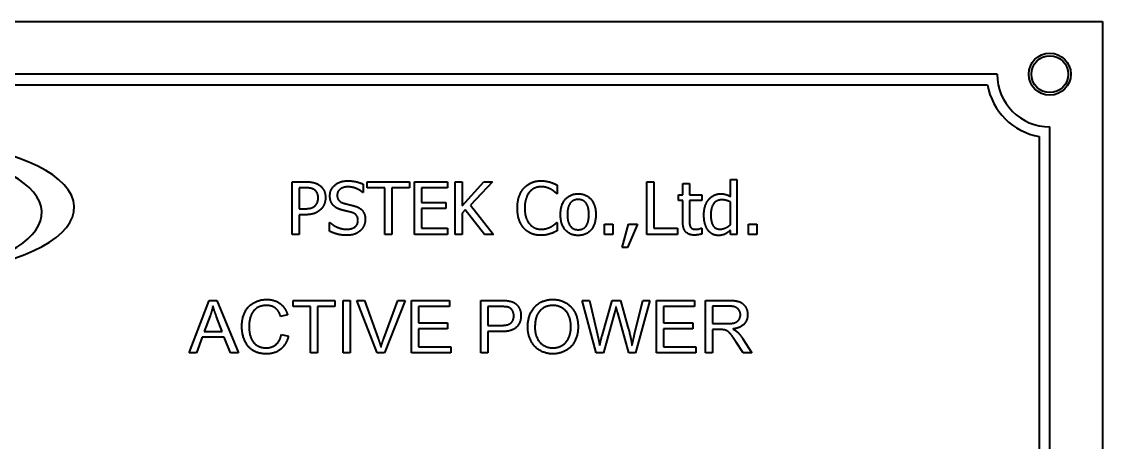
# Model space of a CAD drawing. Header units: millimetres. Extents: x 0 to 5945, y 0 to 4205.
# Drawn here: x 4362.3 to 4465, y 1523.8 to 1563.8 of the extents above; entities that cross this region are included whole.
import ezdxf

# ---------------------------------------------------------------- set-up
doc = ezdxf.new("R2010")
doc.units = ezdxf.units.MM
doc.header["$LTSCALE"] = 5
doc.layers.add('가시적인 것(ISO)', color=3, linetype='Continuous', lineweight=40)

msp = doc.modelspace()

# ---------------------------------------------------------------- linework, layer by layer
at = {"layer": '가시적인 것(ISO)'}
for p, q in [((4305.0316, 1563.8118), (4465.0316, 1563.8118)), ((4465.0316, 1563.8118), (4465.0316, 1443.8118)), ((4455.0316, 1558.8118), (4315.0316, 1558.8118)), ((4315.9477, 1557.8118), (4454.1155, 1557.8118)), ((4460.0316, 1453.8118), (4460.0316, 1553.8118)), ((4459.0316, 1552.8957), (4459.0316, 1454.7279)), ((4388.0381, 1548.5889), (4389.2941, 1548.5889)), ((4388.0381, 1543.5889), (4388.0381, 1548.5889)), ((4388.7026, 1548.0136), (4388.7026, 1546.02)), ((4389.2536, 1548.0136), (4388.7026, 1548.0136)), ((4394.7885, 1548.3539), (4394.7885, 1547.5597)), ((4395.1491, 1547.9973), (4395.1491, 1548.5889)), ((4395.1491, 1548.5889), (4399.1685, 1548.5889)), ((4396.8265, 1547.9973), (4395.1491, 1547.9973)), ((4396.8265, 1543.5889), (4396.8265, 1547.9973)), ((4399.1685, 1547.9973), (4397.4911, 1547.9973)), ((4397.4911, 1547.9973), (4397.4911, 1543.5889)), ((4399.1685, 1548.5889), (4399.1685, 1547.9973)), ((4399.675, 1543.5889), (4399.675, 1548.5889)), ((4399.675, 1548.5889), (4402.803, 1548.5889)), ((4402.803, 1547.9973), (4400.3395, 1547.9973)), ((4400.3395, 1547.9973), (4400.3395, 1546.6278)), ((4402.803, 1548.5889), (4402.803, 1547.9973)), ((4403.5324, 1543.5889), (4403.5324, 1548.5889)), ((4403.5324, 1548.5889), (4404.1969, 1548.5889)), ((4404.1969, 1548.5889), (4404.1969, 1546.2915)), ((4404.1969, 1546.2915), (4406.2471, 1548.5889)), ((4407.0575, 1548.5889), (4404.987, 1546.3563)), ((4406.2471, 1548.5889), (4407.0575, 1548.5889)), ((4413.2325, 1548.2567), (4413.2325, 1547.4544)), ((4421.7496, 1543.5889), (4421.7496, 1548.5889)), ((4421.7496, 1548.5889), (4422.4141, 1548.5889)), ((4422.4141, 1548.5889), (4422.4141, 1544.1805)), ((4425.1612, 1547.3409), (4425.1612, 1548.4187)), ((4425.1612, 1548.4187), (4425.7933, 1548.4187)), ((4425.7933, 1548.4187), (4425.7933, 1547.3409)), ((4429.675, 1547.191), (4429.675, 1548.8118)), ((4429.675, 1548.8118), (4430.3071, 1548.8118)), ((4430.3071, 1548.8118), (4430.3071, 1543.5889)), ((4394.7885, 1547.5597), (4394.7398, 1547.5597)), ((4413.2325, 1547.4544), (4413.1799, 1547.4544)), ((4424.7358, 1546.8183), (4424.7358, 1547.3409)), ((4424.7358, 1547.3409), (4425.1612, 1547.3409)), ((4425.1612, 1546.8183), (4424.7358, 1546.8183)), ((4425.1612, 1544.7396), (4425.1612, 1546.8183)), ((4425.7933, 1547.3409), (4426.9562, 1547.3409)), ((4425.7933, 1546.8183), (4425.7933, 1545.0314)), ((4426.9562, 1546.8183), (4425.7933, 1546.8183)), ((4426.9562, 1547.3409), (4426.9562, 1546.8183)), ((4388.7026, 1546.02), (4389.1564, 1546.02)), ((4400.3395, 1546.6278), (4402.6369, 1546.6278)), ((4400.3395, 1546.0362), (4400.3395, 1544.1805)), ((4402.6369, 1546.0362), (4400.3395, 1546.0362)), ((4402.6369, 1546.6278), (4402.6369, 1546.0362)), ((4404.4886, 1545.9147), (4404.1969, 1545.5865)), ((4406.316, 1543.5889), (4404.4886, 1545.9147)), ((4404.987, 1546.3563), (4407.1791, 1543.5889)), ((4429.675, 1544.5006), (4429.675, 1546.6683)), ((4389.2658, 1545.4528), (4388.7026, 1545.4528)), ((4388.7026, 1545.4528), (4388.7026, 1543.5889)), ((4404.1969, 1545.5865), (4404.1969, 1543.5889)), ((4391.5834, 1543.8888), (4391.5834, 1544.7234)), ((4391.5834, 1544.7234), (4391.6321, 1544.7234)), ((4400.3395, 1544.1805), (4402.803, 1544.1805)), ((4402.803, 1544.1805), (4402.803, 1543.5889)), ((4413.1839, 1544.7234), (4413.2325, 1544.7234)), ((4413.2325, 1544.7234), (4413.2325, 1543.9293)), ((4417.7139, 1543.5889), (4417.7139, 1544.5452)), ((4417.7139, 1544.5452), (4418.5162, 1544.5452)), ((4418.5162, 1544.5452), (4418.5162, 1543.5889)), ((4419.4076, 1542.345), (4419.9992, 1544.5452)), ((4420.8379, 1544.5452), (4419.8979, 1542.345)), ((4419.9992, 1544.5452), (4420.8379, 1544.5452)), ((4422.4141, 1544.1805), (4424.6466, 1544.1805)), ((4424.6466, 1544.1805), (4424.6466, 1543.5889)), ((4426.9197, 1544.1886), (4426.9562, 1544.1886)), ((4426.9562, 1544.1886), (4426.9562, 1543.6213)), ((4429.675, 1543.5889), (4429.675, 1543.9698)), ((4431.4011, 1543.5889), (4431.4011, 1544.5452)), ((4431.4011, 1544.5452), (4432.2034, 1544.5452)), ((4432.2034, 1544.5452), (4432.2034, 1543.5889)), ((4388.7026, 1543.5889), (4388.0381, 1543.5889)), ((4397.4911, 1543.5889), (4396.8265, 1543.5889)), ((4402.803, 1543.5889), (4399.675, 1543.5889)), ((4404.1969, 1543.5889), (4403.5324, 1543.5889)), ((4407.1791, 1543.5889), (4406.316, 1543.5889)), ((4418.5162, 1543.5889), (4417.7139, 1543.5889)), ((4424.6466, 1543.5889), (4421.7496, 1543.5889)), ((4430.3071, 1543.5889), (4429.675, 1543.5889)), ((4432.2034, 1543.5889), (4431.4011, 1543.5889)), ((4419.8979, 1542.345), (4419.4076, 1542.345)), ((4378.2385, 1532.3099), (4380.1592, 1537.3099)), ((4380.1592, 1537.3099), (4380.8757, 1537.3099)), ((4380.8757, 1537.3099), (4382.9184, 1532.3099)), ((4388.1166, 1536.7192), (4388.1166, 1537.3099)), ((4388.1166, 1537.3099), (4392.08, 1537.3099)), ((4389.7629, 1536.7192), (4388.1166, 1536.7192)), ((4389.7629, 1532.3099), (4389.7629, 1536.7192)), ((4392.08, 1536.7192), (4390.426, 1536.7192)), ((4390.426, 1536.7192), (4390.426, 1532.3099)), ((4392.08, 1537.3099), (4392.08, 1536.7192)), ((4392.8727, 1532.3099), (4392.8727, 1537.3099)), ((4392.8727, 1537.3099), (4393.5358, 1537.3099)), ((4393.5358, 1537.3099), (4393.5358, 1532.3099)), ((4396.1234, 1532.3099), (4394.1913, 1537.3099)), ((4394.1913, 1537.3099), (4394.9077, 1537.3099)), ((4394.9077, 1537.3099), (4396.2073, 1533.678)), ((4396.737, 1533.678), (4398.0899, 1537.3099)), ((4398.7644, 1537.3099), (4396.8056, 1532.3099)), ((4398.0899, 1537.3099), (4398.7644, 1537.3099)), ((4399.3742, 1532.3099), (4399.3742, 1537.3099)), ((4399.3742, 1537.3099), (4402.9946, 1537.3099)), ((4402.9946, 1536.7192), (4400.0373, 1536.7192)), ((4400.0373, 1536.7192), (4400.0373, 1535.191)), ((4402.9946, 1537.3099), (4402.9946, 1536.7192)), ((4405.9595, 1532.3099), (4405.9595, 1537.3099)), ((4405.9595, 1537.3099), (4407.846, 1537.3099)), ((4406.6227, 1536.7192), (4406.6227, 1534.9318)), ((4407.9031, 1536.7192), (4406.6227, 1536.7192)), ((4416.9275, 1532.3099), (4415.6013, 1537.3099)), ((4415.6013, 1537.3099), (4416.2797, 1537.3099)), ((4416.2797, 1537.3099), (4417.0419, 1534.0324)), ((4417.4801, 1533.9333), (4418.4291, 1537.3099)), ((4418.4291, 1537.3099), (4419.2294, 1537.3099)), ((4419.2294, 1537.3099), (4419.9458, 1534.7794)), ((4420.5823, 1534.0972), (4421.3635, 1537.3099)), ((4422.0304, 1537.3099), (4420.6661, 1532.3099)), ((4421.3635, 1537.3099), (4422.0304, 1537.3099)), ((4422.6631, 1532.3099), (4422.6631, 1537.3099)), ((4422.6631, 1537.3099), (4426.2835, 1537.3099)), ((4426.2835, 1536.7192), (4423.3262, 1536.7192)), ((4423.3262, 1536.7192), (4423.3262, 1535.191)), ((4426.2835, 1537.3099), (4426.2835, 1536.7192)), ((4427.3201, 1532.3099), (4427.3201, 1537.3099)), ((4427.3201, 1537.3099), (4429.5381, 1537.3099)), ((4427.9832, 1536.7573), (4427.9832, 1535.1033)), ((4429.5647, 1536.7573), (4427.9832, 1536.7573)), ((4380.2317, 1535.8274), (4379.6791, 1534.3602)), ((4381.3788, 1534.3602), (4380.8528, 1535.7474)), ((4387.5906, 1535.9417), (4386.939, 1535.7855)), ((4418.6653, 1536.1208), (4417.6097, 1532.3099)), ((4420.0182, 1532.3099), (4418.974, 1536.1208)), ((4400.0373, 1535.191), (4402.8079, 1535.191)), ((4400.0373, 1534.6003), (4400.0373, 1532.9006)), ((4402.8079, 1534.6003), (4400.0373, 1534.6003)), ((4402.8079, 1535.191), (4402.8079, 1534.6003)), ((4406.6227, 1534.9318), (4407.9146, 1534.9318)), ((4423.3262, 1535.191), (4426.0967, 1535.191)), ((4423.3262, 1534.6003), (4423.3262, 1532.9006)), ((4426.0967, 1534.6003), (4423.3262, 1534.6003)), ((4426.0967, 1535.191), (4426.0967, 1534.6003)), ((4427.9832, 1535.1033), (4429.4047, 1535.1033)), ((4428.7492, 1534.5317), (4427.9832, 1534.5317)), ((4427.9832, 1534.5317), (4427.9832, 1532.3099)), ((4379.4885, 1533.8228), (4378.9397, 1532.3099)), ((4381.5845, 1533.8228), (4379.4885, 1533.8228)), ((4379.6791, 1534.3602), (4381.3788, 1534.3602)), ((4382.1638, 1532.3099), (4381.5845, 1533.8228)), ((4387.0114, 1534.0667), (4387.6745, 1533.899)), ((4407.907, 1534.3411), (4406.6227, 1534.3411)), ((4406.6227, 1534.3411), (4406.6227, 1532.3099)), ((4430.8567, 1533.6704), (4431.7217, 1532.3099)), ((4400.0373, 1532.9006), (4403.1089, 1532.9006)), ((4403.1089, 1532.9006), (4403.1089, 1532.3099)), ((4423.3262, 1532.9006), (4426.3978, 1532.9006)), ((4426.3978, 1532.9006), (4426.3978, 1532.3099)), ((4430.8948, 1532.3099), (4430.2317, 1533.3503)), ((4378.9397, 1532.3099), (4378.2385, 1532.3099)), ((4382.9184, 1532.3099), (4382.1638, 1532.3099)), ((4390.426, 1532.3099), (4389.7629, 1532.3099)), ((4393.5358, 1532.3099), (4392.8727, 1532.3099)), ((4396.8056, 1532.3099), (4396.1234, 1532.3099)), ((4403.1089, 1532.3099), (4399.3742, 1532.3099)), ((4406.6227, 1532.3099), (4405.9595, 1532.3099)), ((4417.6097, 1532.3099), (4416.9275, 1532.3099)), ((4420.6661, 1532.3099), (4420.0182, 1532.3099)), ((4426.3978, 1532.3099), (4422.6631, 1532.3099)), ((4427.9832, 1532.3099), (4427.3201, 1532.3099)), ((4431.7217, 1532.3099), (4430.8948, 1532.3099))]:
    msp.add_line(p, q, dxfattribs=at)
for radius in [2, 1.75]:
    msp.add_circle((4460.0316, 1558.8118), radius, dxfattribs=at)
for radius, start, end in [(5, 180, 270), (6, 189.594068, 260.405932)]:
    msp.add_arc((4460.0316, 1558.8118), radius, start, end, dxfattribs=at)
for centre, major_axis, ratio, start_param, end_param in [((4351.2924, 1546.1461), (-16.032, 0), 0.39426006, 1.9462528, 5.83760717), ((4349.3862, 1545.644), (14.8527, 0), 0.4069905, 5.25884891, 8.86179915)]:
    msp.add_ellipse(centre, major_axis=major_axis, ratio=ratio, start_param=start_param, end_param=end_param, dxfattribs=at)
for points in [[(4390.145, 1547.8231), (4389.987, 1547.9285), (4389.5656, 1548.0136), (4389.2536, 1548.0136)], [(4389.2941, 1548.5889), (4389.7398, 1548.5889), (4390.3638, 1548.4431), (4390.6029, 1548.2769)], [(4390.6029, 1548.2769), (4390.8825, 1548.0865), (4391.1985, 1547.499), (4391.1985, 1547.0816)], [(4391.6199, 1547.2478), (4391.6199, 1547.8555), (4392.568, 1548.6781), (4393.3014, 1548.6781)], [(4393.346, 1548.1027), (4392.8841, 1548.1027), (4392.3128, 1547.6691), (4392.3128, 1547.3166)], [(4393.3014, 1548.6781), (4393.7228, 1548.6781), (4394.4684, 1548.5119), (4394.7885, 1548.3539)], [(4394.7398, 1547.5597), (4394.5008, 1547.7785), (4393.7552, 1548.1027), (4393.346, 1548.1027)], [(4409.44, 1546.0849), (4409.44, 1546.7129), (4409.7601, 1547.6448), (4410.064, 1547.9892)], [(4410.064, 1547.9892), (4410.3638, 1548.3255), (4411.1823, 1548.6781), (4411.6888, 1548.6781)], [(4411.6847, 1548.1108), (4411.3646, 1548.1108), (4410.7933, 1547.8474), (4410.5786, 1547.5962)], [(4412.6167, 1547.8717), (4412.4262, 1547.9771), (4411.9765, 1548.1108), (4411.6847, 1548.1108)], [(4411.6888, 1548.6781), (4411.94, 1548.6781), (4412.3817, 1548.6051), (4412.568, 1548.5484)], [(4412.568, 1548.5484), (4412.7301, 1548.4957), (4413.0664, 1548.3458), (4413.2325, 1548.2567)], [(4413.1799, 1547.4544), (4413.0907, 1547.5354), (4412.8152, 1547.7623), (4412.6167, 1547.8717)], [(4390.5056, 1547.0614), (4390.5056, 1547.3207), (4390.3274, 1547.7016), (4390.145, 1547.8231)], [(4390.222, 1546.3199), (4390.3719, 1546.4698), (4390.5056, 1546.8223), (4390.5056, 1547.0614)], [(4391.1985, 1547.0816), (4391.1985, 1546.7575), (4390.9676, 1546.174), (4390.7609, 1545.9714)], [(4391.9441, 1546.3442), (4391.7901, 1546.5103), (4391.6199, 1546.956), (4391.6199, 1547.2478)], [(4392.3128, 1547.3166), (4392.3128, 1547.0006), (4392.6491, 1546.6238), (4392.9651, 1546.5387)], [(4410.5786, 1547.5962), (4410.3679, 1547.3409), (4410.1329, 1546.567), (4410.1329, 1546.0849)], [(4413.5364, 1545.4649), (4413.5364, 1546.405), (4414.4603, 1547.4463), (4415.2139, 1547.4463)], [(4415.2139, 1546.9033), (4414.7236, 1546.9033), (4414.1888, 1546.1943), (4414.1888, 1545.4649)], [(4415.2139, 1547.4463), (4415.9757, 1547.4463), (4416.8873, 1546.409), (4416.8873, 1545.4649)], [(4416.235, 1545.4649), (4416.235, 1546.1943), (4415.7042, 1546.9033), (4415.2139, 1546.9033)], [(4427.1629, 1545.4366), (4427.1629, 1545.9309), (4427.4181, 1546.6521), (4427.641, 1546.9236)], [(4427.641, 1546.9236), (4427.8476, 1547.1667), (4428.427, 1547.4463), (4428.7471, 1547.4463)], [(4428.8525, 1546.8669), (4428.3663, 1546.8669), (4427.8152, 1546.1375), (4427.8152, 1545.4487)], [(4428.7471, 1547.4463), (4429.0267, 1547.4463), (4429.4441, 1547.3207), (4429.675, 1547.191)], [(4429.675, 1546.6683), (4429.44, 1546.7818), (4429.0672, 1546.8669), (4428.8525, 1546.8669)], [(4389.1564, 1546.02), (4389.5616, 1546.02), (4390.0599, 1546.1497), (4390.222, 1546.3199)], [(4390.7609, 1545.9714), (4390.5016, 1545.7161), (4389.8006, 1545.4528), (4389.2658, 1545.4528)], [(4392.7706, 1545.9025), (4392.5113, 1545.9714), (4392.1021, 1546.1781), (4391.9441, 1546.3442)], [(4393.6742, 1545.6756), (4393.4432, 1545.7405), (4393.0583, 1545.8296), (4392.7706, 1545.9025)], [(4392.9651, 1546.5387), (4393.1758, 1546.482), (4393.7877, 1546.3361), (4393.9902, 1546.2753)], [(4393.9902, 1546.2753), (4394.5048, 1546.1173), (4394.983, 1545.4811), (4394.983, 1545.0152)], [(4410.068, 1544.1562), (4409.7682, 1544.4803), (4409.44, 1545.4528), (4409.44, 1546.0849)], [(4410.1329, 1546.0849), (4410.1329, 1545.5703), (4410.38, 1544.8288), (4410.5948, 1544.5735)], [(4393.1758, 1544.0751), (4393.7269, 1544.0751), (4394.2901, 1544.533), (4394.2901, 1544.9098)], [(4394.2901, 1544.9098), (4394.2901, 1545.2097), (4393.9943, 1545.5824), (4393.6742, 1545.6756)], [(4394.983, 1545.0152), (4394.983, 1544.7194), (4394.7439, 1544.1521), (4394.5291, 1543.9536)], [(4415.2139, 1543.4836), (4414.4319, 1543.4836), (4413.5364, 1544.5492), (4413.5364, 1545.4649)], [(4414.1888, 1545.4649), (4414.1888, 1544.7559), (4414.7236, 1544.0265), (4415.2139, 1544.0265)], [(4416.8873, 1545.4649), (4416.8873, 1544.5168), (4415.9757, 1543.4836), (4415.2139, 1543.4836)], [(4415.2139, 1544.0265), (4415.7001, 1544.0265), (4416.235, 1544.7437), (4416.235, 1545.4649)], [(4425.7933, 1545.0314), (4425.7933, 1544.7478), (4425.8136, 1544.4358), (4425.8825, 1544.302)], [(4427.5478, 1543.986), (4427.3654, 1544.2332), (4427.1629, 1544.9625), (4427.1629, 1545.4366)], [(4427.8152, 1545.4487), (4427.8152, 1544.7842), (4428.2366, 1544.0832), (4428.7026, 1544.0832)], [(4393.2244, 1543.4998), (4392.6815, 1543.4998), (4391.9197, 1543.7267), (4391.5834, 1543.8888)], [(4391.6321, 1544.7234), (4391.9603, 1544.4155), (4392.7909, 1544.0751), (4393.1758, 1544.0751)], [(4394.5291, 1543.9536), (4394.2901, 1543.7348), (4393.6823, 1543.4998), (4393.2244, 1543.4998)], [(4411.6766, 1543.4998), (4411.1904, 1543.4998), (4410.3679, 1543.828), (4410.068, 1544.1562)], [(4410.5948, 1544.5735), (4410.8055, 1544.3264), (4411.3687, 1544.0751), (4411.6847, 1544.0751)], [(4411.6847, 1544.0751), (4411.9724, 1544.0751), (4412.4627, 1544.217), (4412.6531, 1544.3223)], [(4413.2325, 1543.9293), (4413.0664, 1543.8523), (4412.7747, 1543.7105), (4412.568, 1543.6456)], [(4412.6531, 1544.3223), (4412.8355, 1544.4277), (4413.1069, 1544.6465), (4413.1839, 1544.7234)], [(4426.2552, 1543.516), (4425.7406, 1543.516), (4425.1612, 1544.1035), (4425.1612, 1544.7396)], [(4425.8825, 1544.302), (4425.9392, 1544.1845), (4426.1945, 1544.067), (4426.4133, 1544.067)], [(4426.4133, 1544.067), (4426.5672, 1544.067), (4426.8549, 1544.1602), (4426.9197, 1544.1886)], [(4428.5567, 1543.4836), (4428.2488, 1543.4836), (4427.7301, 1543.7388), (4427.5478, 1543.986)], [(4428.7026, 1544.0832), (4428.9497, 1544.0832), (4429.4522, 1544.3102), (4429.675, 1544.5006)], [(4429.675, 1543.9698), (4429.5291, 1543.8482), (4429.3144, 1543.6862), (4429.1685, 1543.6173)], [(4412.568, 1543.6456), (4412.3492, 1543.5727), (4411.9765, 1543.4998), (4411.6766, 1543.4998)], [(4426.9562, 1543.6213), (4426.7779, 1543.5727), (4426.4133, 1543.516), (4426.2552, 1543.516)], [(4429.1685, 1543.6173), (4429.0348, 1543.5525), (4428.7471, 1543.4836), (4428.5567, 1543.4836)], [(4380.5022, 1536.784), (4380.4031, 1536.3038), (4380.2317, 1535.8274)], [(4380.8528, 1535.7474), (4380.6166, 1536.38), (4380.5022, 1536.784)], [(4383.2538, 1534.848), (4383.2538, 1535.6292), (4383.8521, 1536.7954), (4384.9535, 1537.3975), (4385.6166, 1537.3975)], [(4385.6013, 1536.8297), (4385.0259, 1536.8297), (4384.2484, 1536.2771), (4383.9359, 1535.3472), (4383.9359, 1534.8518)], [(4386.939, 1535.7855), (4386.7637, 1536.3304), (4386.1044, 1536.8297), (4385.6013, 1536.8297)], [(4385.6166, 1537.3975), (4386.3673, 1537.3975), (4387.3887, 1536.6315), (4387.5906, 1535.9417)], [(4407.846, 1537.3099), (4408.3452, 1537.3099), (4408.6082, 1537.2603)], [(4408.5205, 1536.6734), (4408.3528, 1536.7192), (4407.9031, 1536.7192)], [(4409.096, 1535.8426), (4409.096, 1536.1551), (4408.7797, 1536.6048), (4408.5205, 1536.6734)], [(4408.6082, 1537.2603), (4408.9778, 1537.1993), (4409.4733, 1536.8564), (4409.7781, 1536.2352), (4409.7781, 1535.8617)], [(4410.4222, 1534.7451), (4410.4222, 1535.9913), (4411.7599, 1537.3975), (4412.8155, 1537.3975)], [(4412.8193, 1536.8297), (4412.1181, 1536.8297), (4411.1044, 1535.8655), (4411.1044, 1534.7375)], [(4412.8155, 1537.3975), (4413.5091, 1537.3975), (4414.6219, 1536.7344), (4415.205, 1535.553), (4415.205, 1534.8022)], [(4414.5228, 1534.8099), (4414.5228, 1535.4196), (4414.1112, 1536.3304), (4413.3147, 1536.8297), (4412.8193, 1536.8297)], [(4418.814, 1536.7077), (4418.7301, 1536.3647), (4418.6653, 1536.1208)], [(4418.974, 1536.1208), (4418.8368, 1536.5972), (4418.814, 1536.7077)], [(4429.5381, 1537.3099), (4430.205, 1537.3099), (4430.9024, 1537.0393), (4431.3178, 1536.3571), (4431.3178, 1535.9455)], [(4430.6356, 1535.9455), (4430.6356, 1536.3), (4430.1211, 1536.7573), (4429.5647, 1536.7573)], [(4409.7781, 1535.8617), (4409.7781, 1535.2253), (4408.9664, 1534.3411), (4407.907, 1534.3411)], [(4407.9146, 1534.9318), (4408.5586, 1534.9318), (4409.096, 1535.4082), (4409.096, 1535.8426)], [(4429.4047, 1535.1033), (4429.8582, 1535.1033), (4430.3688, 1535.2901), (4430.6356, 1535.7054), (4430.6356, 1535.9455)], [(4431.3178, 1535.9455), (4431.3178, 1535.412), (4430.628, 1534.6841), (4429.9115, 1534.585)], [(4385.6051, 1532.226), (4384.7972, 1532.226), (4383.7835, 1532.8853), (4383.2538, 1534.1315), (4383.2538, 1534.848)], [(4383.9359, 1534.8518), (4383.9359, 1534.2154), (4384.3094, 1533.2626), (4385.0906, 1532.7939), (4385.548, 1532.7939)], [(4412.8155, 1532.226), (4412.1067, 1532.226), (4410.9938, 1532.9082), (4410.4222, 1534.0858), (4410.4222, 1534.7451)], [(4411.1044, 1534.7375), (4411.1044, 1533.8343), (4412.0762, 1532.7939), (4412.8117, 1532.7939)], [(4412.8117, 1532.7939), (4413.5586, 1532.7939), (4414.5228, 1533.8419), (4414.5228, 1534.8099)], [(4415.205, 1534.8022), (4415.205, 1534.0439), (4414.5914, 1532.8434), (4413.4634, 1532.226), (4412.8155, 1532.226)], [(4419.9458, 1534.7794), (4420.2088, 1533.8381), (4420.3345, 1533.0073)], [(4429.1188, 1534.5088), (4429.0045, 1534.5317), (4428.7492, 1534.5317)], [(4430.2317, 1533.3503), (4429.942, 1533.8), (4429.5685, 1534.2763), (4429.2713, 1534.4707), (4429.1188, 1534.5088)], [(4429.9115, 1534.585), (4430.1707, 1534.4593), (4430.3079, 1534.3373)], [(4385.548, 1532.7939), (4386.1044, 1532.7939), (4386.8742, 1533.4341), (4387.0114, 1534.0667)], [(4387.6745, 1533.899), (4387.4649, 1533.0835), (4386.3864, 1532.226), (4385.6051, 1532.226)], [(4396.2073, 1533.678), (4396.3635, 1533.2436), (4396.4702, 1532.8625)], [(4396.4702, 1532.8625), (4396.5845, 1533.2702), (4396.737, 1533.678)], [(4417.0419, 1534.0324), (4417.1638, 1533.5179), (4417.2553, 1533.0073)], [(4417.2553, 1533.0073), (4417.4458, 1533.8114), (4417.4801, 1533.9333)], [(4420.3345, 1533.0073), (4420.4298, 1533.4836), (4420.5823, 1534.0972)], [(4430.3079, 1534.3373), (4430.5975, 1534.0705), (4430.8567, 1533.6704)]]:
    msp.add_open_spline(points, degree=2, dxfattribs=at)

doc.saveas('drawing.dxf')
